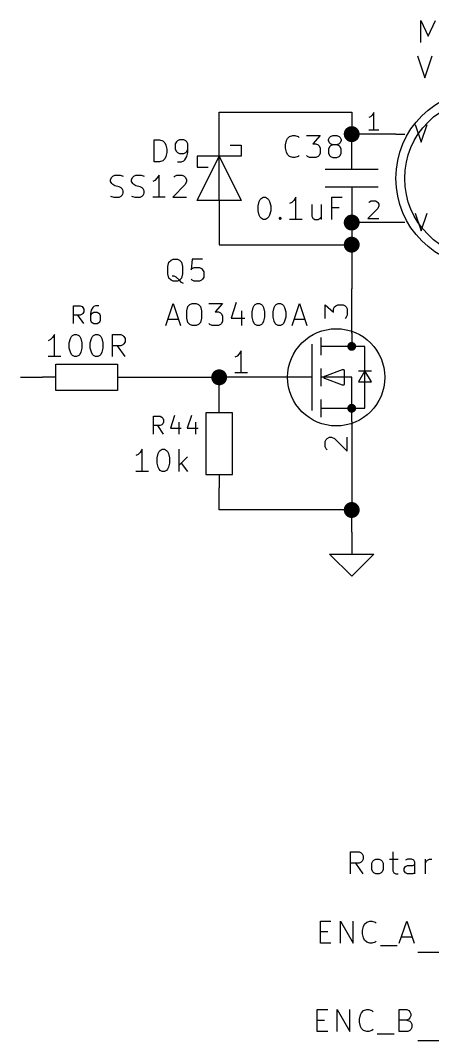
# Model space of a CAD drawing. Header units: inches. Extents: x 0.4 to 16.1, y -11.3 to -0.4.
# Drawn here: x 4.3 to 5.233, y -4.65 to -2.343 of the extents above; entities that cross this region are included whole.
import ezdxf

# ---------------------------------------------------------------- set-up
doc = ezdxf.new("R2010")
doc.units = ezdxf.units.IN
doc.header["$MEASUREMENT"] = 0
for name, color, linetype in [('GREENSIXTYFIVE', 129, 'CONTINUOUS'), ('LIGHTGREEN', 92, 'CONTINUOUS'), ('LIGHTRED', 12, 'CONTINUOUS'), ('RED', 14, 'CONTINUOUS'), ('REDSIX', 19, 'CONTINUOUS')]:
    doc.layers.add(name, color=color, linetype=linetype)

msp = doc.modelspace()

# ---------------------------------------------------------------- linework, layer by layer
at = {"layer": 'GREENSIXTYFIVE', "linetype": 'CONTINUOUS'}
for p, q in [((5.2063, -2.3928), (5.2063, -2.3428)), ((5.2063, -2.3428), (5.2229, -2.3785)), ((5.2063, -2.3928), (5.2063, -2.3428)), ((5.2063, -2.3428), (5.2229, -2.3785)), ((5.2229, -2.3785), (5.2396, -2.3428)), ((5.2229, -2.3785), (5.2396, -2.3428)), ((5.1991, -2.4228), (5.2158, -2.4728)), ((5.1991, -2.4228), (5.2158, -2.4728)), ((5.2158, -2.4728), (5.2325, -2.4228)), ((5.2158, -2.4728), (5.2325, -2.4228)), ((5.1938, -2.5785), (5.2071, -2.6185)), ((5.1938, -2.5785), (5.2071, -2.6185)), ((5.2071, -2.6185), (5.2205, -2.5785)), ((5.2071, -2.6185), (5.2205, -2.5785)), ((4.9047, -2.6099), (4.9094, -2.6052)), ((4.9047, -2.6099), (4.9094, -2.6052)), ((4.9094, -2.6052), (4.9166, -2.6028)), ((4.9094, -2.6052), (4.9166, -2.6028)), ((4.9166, -2.6028), (4.9213, -2.6028)), ((4.9166, -2.6028), (4.9213, -2.6028)), ((4.9213, -2.6028), (4.9285, -2.6052)), ((4.9213, -2.6028), (4.9285, -2.6052)), ((4.9285, -2.6052), (4.9309, -2.6076)), ((4.9285, -2.6052), (4.9309, -2.6076)), ((4.9475, -2.6028), (4.9785, -2.6028)), ((4.9475, -2.6028), (4.9785, -2.6028)), ((4.9785, -2.6028), (4.9618, -2.6219)), ((4.9785, -2.6028), (4.9618, -2.6219)), ((4.9999, -2.6076), (5.0023, -2.6052)), ((4.9999, -2.6076), (5.0023, -2.6052)), ((5.0023, -2.6052), (5.0071, -2.6028)), ((5.0023, -2.6052), (5.0071, -2.6028)), ((5.0071, -2.6028), (5.0166, -2.6028)), ((5.0071, -2.6028), (5.0166, -2.6028)), ((5.0166, -2.6028), (5.0213, -2.6052)), ((5.0166, -2.6028), (5.0213, -2.6052)), ((5.0213, -2.6052), (5.0237, -2.6076)), ((5.0213, -2.6052), (5.0237, -2.6076)), ((4.6031, -2.6628), (4.6031, -2.6128)), ((4.6031, -2.6128), (4.615, -2.6128)), ((4.615, -2.6128), (4.6221, -2.6152)), ((4.6221, -2.6152), (4.6269, -2.6199)), ((4.6269, -2.6199), (4.6293, -2.6247)), ((4.6293, -2.6247), (4.6317, -2.6342)), ((4.6531, -2.6176), (4.6507, -2.6223)), ((4.6507, -2.6223), (4.6507, -2.6342)), ((4.6555, -2.6152), (4.6531, -2.6176)), ((4.6602, -2.6128), (4.6555, -2.6152)), ((4.6698, -2.6128), (4.6602, -2.6128)), ((4.6745, -2.6152), (4.6698, -2.6128)), ((4.6769, -2.6176), (4.6745, -2.6152)), ((4.6793, -2.6223), (4.6769, -2.6176)), ((4.6793, -2.6414), (4.6793, -2.6223)), ((4.8999, -2.6242), (4.9023, -2.6147)), ((4.8999, -2.6242), (4.9023, -2.6147)), ((4.8999, -2.6314), (4.8999, -2.6242)), ((4.8999, -2.6314), (4.8999, -2.6242)), ((4.9023, -2.6147), (4.9047, -2.6099)), ((4.9023, -2.6147), (4.9047, -2.6099)), ((4.9618, -2.6219), (4.969, -2.6219)), ((4.9618, -2.6219), (4.969, -2.6219)), ((4.969, -2.6219), (4.9737, -2.6242)), ((4.969, -2.6219), (4.9737, -2.6242)), ((4.9737, -2.6242), (4.9761, -2.6266)), ((4.9737, -2.6242), (4.9761, -2.6266)), ((4.9761, -2.6266), (4.9785, -2.6314)), ((4.9761, -2.6266), (4.9785, -2.6314)), ((4.9975, -2.6123), (4.9999, -2.6076)), ((4.9975, -2.6123), (4.9999, -2.6076)), ((4.9975, -2.6147), (4.9975, -2.6123)), ((4.9975, -2.6147), (4.9975, -2.6123)), ((4.9999, -2.6195), (4.9975, -2.6147)), ((4.9999, -2.6195), (4.9975, -2.6147)), ((4.9999, -2.629), (4.9975, -2.6338)), ((4.9999, -2.629), (4.9975, -2.6338)), ((5.0023, -2.6219), (4.9999, -2.6195)), ((5.0023, -2.6219), (4.9999, -2.6195)), ((5.0023, -2.6266), (4.9999, -2.629)), ((5.0023, -2.6266), (4.9999, -2.629)), ((5.0071, -2.6242), (5.0023, -2.6219)), ((5.0071, -2.6242), (5.0023, -2.6219)), ((5.0071, -2.6242), (5.0023, -2.6266)), ((5.0071, -2.6242), (5.0023, -2.6266)), ((5.0166, -2.6242), (5.0071, -2.6242)), ((5.0166, -2.6242), (5.0071, -2.6242)), ((5.0213, -2.6219), (5.0166, -2.6242)), ((5.0213, -2.6219), (5.0166, -2.6242)), ((5.0213, -2.6266), (5.0166, -2.6242)), ((5.0213, -2.6266), (5.0166, -2.6242)), ((5.0237, -2.6195), (5.0213, -2.6219)), ((5.0237, -2.6195), (5.0213, -2.6219)), ((5.0237, -2.629), (5.0213, -2.6266)), ((5.0237, -2.629), (5.0213, -2.6266)), ((5.0237, -2.6076), (5.0261, -2.6123)), ((5.0237, -2.6076), (5.0261, -2.6123)), ((5.0261, -2.6147), (5.0237, -2.6195)), ((5.0261, -2.6147), (5.0237, -2.6195)), ((5.0261, -2.6338), (5.0237, -2.629)), ((5.0261, -2.6338), (5.0237, -2.629)), ((5.0261, -2.6123), (5.0261, -2.6147)), ((5.0261, -2.6123), (5.0261, -2.6147)), ((4.6293, -2.6509), (4.6269, -2.6557)), ((4.6317, -2.6414), (4.6293, -2.6509)), ((4.6317, -2.6342), (4.6317, -2.6414)), ((4.6507, -2.6342), (4.6531, -2.639)), ((4.6531, -2.639), (4.6555, -2.6414)), ((4.6555, -2.6414), (4.6602, -2.6438)), ((4.6602, -2.6438), (4.6698, -2.6438)), ((4.6698, -2.6438), (4.6745, -2.6414)), ((4.6721, -2.658), (4.6769, -2.6509)), ((4.6745, -2.6414), (4.6769, -2.639)), ((4.6769, -2.639), (4.6793, -2.6342)), ((4.6769, -2.6509), (4.6793, -2.6414)), ((4.9023, -2.6409), (4.8999, -2.6314)), ((4.9023, -2.6409), (4.8999, -2.6314)), ((4.9047, -2.6457), (4.9023, -2.6409)), ((4.9047, -2.6457), (4.9023, -2.6409)), ((4.9094, -2.6504), (4.9047, -2.6457)), ((4.9094, -2.6504), (4.9047, -2.6457)), ((4.9166, -2.6528), (4.9094, -2.6504)), ((4.9166, -2.6528), (4.9094, -2.6504)), ((4.9213, -2.6528), (4.9166, -2.6528)), ((4.9213, -2.6528), (4.9166, -2.6528)), ((4.9285, -2.6504), (4.9213, -2.6528)), ((4.9285, -2.6504), (4.9213, -2.6528)), ((4.9309, -2.648), (4.9285, -2.6504)), ((4.9309, -2.648), (4.9285, -2.6504)), ((4.9499, -2.6504), (4.9475, -2.648)), ((4.9499, -2.6504), (4.9475, -2.648)), ((4.9547, -2.6528), (4.9499, -2.6504)), ((4.9547, -2.6528), (4.9499, -2.6504)), ((4.969, -2.6528), (4.9547, -2.6528)), ((4.969, -2.6528), (4.9547, -2.6528)), ((4.9737, -2.6504), (4.969, -2.6528)), ((4.9737, -2.6504), (4.969, -2.6528)), ((4.9761, -2.648), (4.9737, -2.6504)), ((4.9761, -2.648), (4.9737, -2.6504)), ((4.9785, -2.6433), (4.9761, -2.648)), ((4.9785, -2.6433), (4.9761, -2.648)), ((4.9785, -2.6314), (4.9785, -2.6433)), ((4.9785, -2.6314), (4.9785, -2.6433)), ((4.9975, -2.6338), (4.9975, -2.6433)), ((4.9975, -2.6338), (4.9975, -2.6433)), ((4.9975, -2.6433), (4.9999, -2.648)), ((4.9975, -2.6433), (4.9999, -2.648)), ((4.9999, -2.648), (5.0023, -2.6504)), ((4.9999, -2.648), (5.0023, -2.6504)), ((5.0023, -2.6504), (5.0071, -2.6528)), ((5.0023, -2.6504), (5.0071, -2.6528)), ((5.0071, -2.6528), (5.0166, -2.6528)), ((5.0071, -2.6528), (5.0166, -2.6528)), ((5.0166, -2.6528), (5.0213, -2.6504)), ((5.0166, -2.6528), (5.0213, -2.6504)), ((5.0213, -2.6504), (5.0237, -2.648)), ((5.0213, -2.6504), (5.0237, -2.648)), ((5.0237, -2.648), (5.0261, -2.6433)), ((5.0237, -2.648), (5.0261, -2.6433)), ((5.0261, -2.6433), (5.0261, -2.6338)), ((5.0261, -2.6433), (5.0261, -2.6338)), ((4.615, -2.6628), (4.6031, -2.6628)), ((4.6221, -2.6604), (4.615, -2.6628)), ((4.6269, -2.6557), (4.6221, -2.6604)), ((4.6555, -2.6628), (4.665, -2.6628)), ((4.665, -2.6628), (4.6698, -2.6604)), ((4.6698, -2.6604), (4.6721, -2.658)), ((4.5043, -2.7023), (4.5067, -2.6976)), ((4.5067, -2.6976), (4.509, -2.6952)), ((4.509, -2.6952), (4.5138, -2.6928)), ((4.5138, -2.6928), (4.5257, -2.6928)), ((4.5257, -2.6928), (4.5329, -2.6952)), ((4.5519, -2.7023), (4.5543, -2.6976)), ((4.5543, -2.6976), (4.5567, -2.6952)), ((4.5567, -2.6952), (4.5614, -2.6928)), ((4.5614, -2.6928), (4.5733, -2.6928)), ((4.5733, -2.6928), (4.5805, -2.6952)), ((4.6138, -2.6928), (4.609, -2.6999)), ((4.6138, -2.7428), (4.6138, -2.6928)), ((4.6471, -2.6976), (4.6495, -2.6952)), ((4.6495, -2.6952), (4.6543, -2.6928)), ((4.6543, -2.6928), (4.6662, -2.6928)), ((4.6662, -2.6928), (4.6709, -2.6952)), ((4.6709, -2.6952), (4.6733, -2.6976)), ((4.6733, -2.6976), (4.6757, -2.7023)), ((4.5043, -2.7071), (4.5043, -2.7023)), ((4.5067, -2.7119), (4.5043, -2.7071)), ((4.509, -2.7142), (4.5067, -2.7119)), ((4.5138, -2.7166), (4.509, -2.7142)), ((4.5233, -2.719), (4.5138, -2.7166)), ((4.5281, -2.7214), (4.5233, -2.719)), ((4.5305, -2.7238), (4.5281, -2.7214)), ((4.5519, -2.7071), (4.5519, -2.7023)), ((4.5543, -2.7119), (4.5519, -2.7071)), ((4.5567, -2.7142), (4.5543, -2.7119)), ((4.5614, -2.7166), (4.5567, -2.7142)), ((4.571, -2.719), (4.5614, -2.7166)), ((4.5757, -2.7214), (4.571, -2.719)), ((4.5781, -2.7238), (4.5757, -2.7214)), ((4.6043, -2.7047), (4.5995, -2.7071)), ((4.609, -2.6999), (4.6043, -2.7047)), ((4.6733, -2.7142), (4.6448, -2.7428)), ((4.6757, -2.7071), (4.6733, -2.7142)), ((4.6757, -2.7023), (4.6757, -2.7071)), ((4.5043, -2.7404), (4.5114, -2.7428)), ((4.5114, -2.7428), (4.5233, -2.7428)), ((4.5233, -2.7428), (4.5281, -2.7404)), ((4.5281, -2.7404), (4.5305, -2.738)), ((4.5329, -2.7285), (4.5305, -2.7238)), ((4.5305, -2.738), (4.5329, -2.7333)), ((4.5329, -2.7333), (4.5329, -2.7285)), ((4.5519, -2.7404), (4.559, -2.7428)), ((4.559, -2.7428), (4.571, -2.7428)), ((4.571, -2.7428), (4.5757, -2.7404)), ((4.5757, -2.7404), (4.5781, -2.738)), ((4.5805, -2.7285), (4.5781, -2.7238)), ((4.5781, -2.738), (4.5805, -2.7333)), ((4.5805, -2.7333), (4.5805, -2.7285)), ((4.6281, -2.7428), (4.5995, -2.7428)), ((4.6448, -2.7428), (4.6757, -2.7428)), ((4.8428, -2.7476), (4.8451, -2.7452)), ((4.8428, -2.7476), (4.8451, -2.7452)), ((4.8451, -2.7452), (4.8499, -2.7428)), ((4.8451, -2.7452), (4.8499, -2.7428)), ((4.8499, -2.7428), (4.8547, -2.7428)), ((4.8499, -2.7428), (4.8547, -2.7428)), ((4.8547, -2.7428), (4.8594, -2.7452)), ((4.8547, -2.7428), (4.8594, -2.7452)), ((4.8594, -2.7452), (4.8618, -2.7476)), ((4.8594, -2.7452), (4.8618, -2.7476)), ((4.9237, -2.7428), (4.919, -2.7499)), ((4.9237, -2.7428), (4.919, -2.7499)), ((4.9237, -2.7928), (4.9237, -2.7428)), ((4.9237, -2.7928), (4.9237, -2.7428)), ((5.0047, -2.7928), (5.0047, -2.7428)), ((5.0047, -2.7428), (5.0285, -2.7428)), ((5.0047, -2.7928), (5.0047, -2.7428)), ((5.0047, -2.7428), (5.0285, -2.7428)), ((4.838, -2.7619), (4.8404, -2.7523)), ((4.838, -2.7619), (4.8404, -2.7523)), ((4.838, -2.7738), (4.838, -2.7619)), ((4.838, -2.7738), (4.838, -2.7619)), ((4.8404, -2.7523), (4.8428, -2.7476)), ((4.8404, -2.7523), (4.8428, -2.7476)), ((4.8618, -2.7476), (4.8642, -2.7523)), ((4.8618, -2.7476), (4.8642, -2.7523)), ((4.8642, -2.7523), (4.8666, -2.7619)), ((4.8642, -2.7523), (4.8666, -2.7619)), ((4.8666, -2.7619), (4.8666, -2.7738)), ((4.8666, -2.7619), (4.8666, -2.7738)), ((4.9142, -2.7547), (4.9094, -2.7571)), ((4.9142, -2.7547), (4.9094, -2.7571)), ((4.919, -2.7499), (4.9142, -2.7547)), ((4.919, -2.7499), (4.9142, -2.7547)), ((4.9594, -2.7595), (4.9594, -2.7857)), ((4.9594, -2.7595), (4.9594, -2.7857)), ((4.9809, -2.7595), (4.9809, -2.7928)), ((4.9809, -2.7595), (4.9809, -2.7928)), ((5.0213, -2.7666), (5.0047, -2.7666)), ((5.0213, -2.7666), (5.0047, -2.7666)), ((4.8404, -2.7833), (4.838, -2.7738)), ((4.8404, -2.7833), (4.838, -2.7738)), ((4.8428, -2.788), (4.8404, -2.7833)), ((4.8428, -2.788), (4.8404, -2.7833)), ((4.8451, -2.7904), (4.8428, -2.788)), ((4.8451, -2.7904), (4.8428, -2.788)), ((4.8499, -2.7928), (4.8451, -2.7904)), ((4.8499, -2.7928), (4.8451, -2.7904)), ((4.8594, -2.7904), (4.8547, -2.7928)), ((4.8594, -2.7904), (4.8547, -2.7928)), ((4.8618, -2.788), (4.8594, -2.7904)), ((4.8618, -2.788), (4.8594, -2.7904)), ((4.8642, -2.7833), (4.8618, -2.788)), ((4.8642, -2.7833), (4.8618, -2.788)), ((4.8666, -2.7738), (4.8642, -2.7833)), ((4.8666, -2.7738), (4.8642, -2.7833)), ((4.8856, -2.7904), (4.888, -2.788)), ((4.8856, -2.7904), (4.888, -2.788)), ((4.888, -2.7928), (4.8856, -2.7904)), ((4.888, -2.7928), (4.8856, -2.7904)), ((4.888, -2.788), (4.8904, -2.7904)), ((4.888, -2.788), (4.888, -2.7928)), ((4.888, -2.788), (4.8904, -2.7904)), ((4.888, -2.788), (4.888, -2.7928)), ((4.8904, -2.7904), (4.888, -2.7928)), ((4.8904, -2.7904), (4.888, -2.7928)), ((4.9594, -2.7857), (4.9618, -2.7904)), ((4.9594, -2.7857), (4.9618, -2.7904)), ((4.9618, -2.7904), (4.9666, -2.7928)), ((4.9618, -2.7904), (4.9666, -2.7928)), ((4.9737, -2.7928), (4.9785, -2.7904)), ((4.9737, -2.7928), (4.9785, -2.7904)), ((4.9785, -2.7904), (4.9809, -2.788)), ((4.9785, -2.7904), (4.9809, -2.788)), ((5.1938, -2.7785), (5.2071, -2.8185)), ((5.1938, -2.7785), (5.2071, -2.8185)), ((5.2071, -2.8185), (5.2205, -2.7785)), ((5.2071, -2.8185), (5.2205, -2.7785)), ((4.8547, -2.7928), (4.8499, -2.7928)), ((4.8547, -2.7928), (4.8499, -2.7928)), ((4.938, -2.7928), (4.9094, -2.7928)), ((4.938, -2.7928), (4.9094, -2.7928)), ((4.9666, -2.7928), (4.9737, -2.7928)), ((4.9666, -2.7928), (4.9737, -2.7928)), ((4.641, -2.8852), (4.6458, -2.8828)), ((4.641, -2.8852), (4.6458, -2.8828)), ((4.6458, -2.8828), (4.6553, -2.8828)), ((4.6458, -2.8828), (4.6553, -2.8828)), ((4.6553, -2.8828), (4.6601, -2.8852)), ((4.6553, -2.8828), (4.6601, -2.8852)), ((4.6887, -2.8828), (4.6863, -2.9066)), ((4.6887, -2.8828), (4.6863, -2.9066)), ((4.7125, -2.8828), (4.6887, -2.8828)), ((4.7125, -2.8828), (4.6887, -2.8828)), ((4.6339, -2.8995), (4.6363, -2.8899)), ((4.6339, -2.8995), (4.6363, -2.8899)), ((4.6339, -2.9161), (4.6339, -2.8995)), ((4.6339, -2.9161), (4.6339, -2.8995)), ((4.6363, -2.8899), (4.641, -2.8852)), ((4.6363, -2.8899), (4.641, -2.8852)), ((4.6601, -2.8852), (4.6649, -2.8899)), ((4.6601, -2.8852), (4.6649, -2.8899)), ((4.6649, -2.8899), (4.6672, -2.8995)), ((4.6649, -2.8899), (4.6672, -2.8995)), ((4.6672, -2.8995), (4.6672, -2.9161)), ((4.6672, -2.8995), (4.6672, -2.9161)), ((4.6863, -2.9066), (4.6887, -2.9042)), ((4.6863, -2.9066), (4.6887, -2.9042)), ((4.6887, -2.9042), (4.6934, -2.9019)), ((4.6887, -2.9042), (4.6934, -2.9019)), ((4.6934, -2.9019), (4.7053, -2.9019)), ((4.6934, -2.9019), (4.7053, -2.9019)), ((4.7053, -2.9019), (4.7101, -2.9042)), ((4.7053, -2.9019), (4.7101, -2.9042)), ((4.7101, -2.9042), (4.7125, -2.9066)), ((4.7101, -2.9042), (4.7125, -2.9066)), ((4.7125, -2.9066), (4.7149, -2.9114)), ((4.7125, -2.9066), (4.7149, -2.9114)), ((4.6363, -2.9257), (4.6339, -2.9161)), ((4.6363, -2.9257), (4.6339, -2.9161)), ((4.641, -2.9304), (4.6363, -2.9257)), ((4.641, -2.9304), (4.6363, -2.9257)), ((4.6482, -2.9209), (4.6434, -2.9209)), ((4.6482, -2.9209), (4.6434, -2.9209)), ((4.6529, -2.9233), (4.6482, -2.9209)), ((4.6529, -2.9233), (4.6482, -2.9209)), ((4.6601, -2.9304), (4.6529, -2.9233)), ((4.6601, -2.9304), (4.6529, -2.9233)), ((4.6649, -2.9257), (4.6601, -2.9304)), ((4.6649, -2.9257), (4.6601, -2.9304)), ((4.6672, -2.9161), (4.6649, -2.9257)), ((4.6672, -2.9161), (4.6649, -2.9257)), ((4.6887, -2.9304), (4.6863, -2.928)), ((4.6887, -2.9304), (4.6863, -2.928)), ((4.7125, -2.928), (4.7101, -2.9304)), ((4.7125, -2.928), (4.7101, -2.9304)), ((4.7149, -2.9233), (4.7125, -2.928)), ((4.7149, -2.9233), (4.7125, -2.928)), ((4.7149, -2.9114), (4.7149, -2.9233)), ((4.7149, -2.9114), (4.7149, -2.9233)), ((4.6458, -2.9328), (4.641, -2.9304)), ((4.6458, -2.9328), (4.641, -2.9304)), ((4.6553, -2.9328), (4.6458, -2.9328)), ((4.6553, -2.9328), (4.6458, -2.9328)), ((4.6601, -2.9304), (4.6553, -2.9328)), ((4.6601, -2.9304), (4.6553, -2.9328)), ((4.6649, -2.9352), (4.6601, -2.9304)), ((4.6649, -2.9352), (4.6601, -2.9304)), ((4.6696, -2.9376), (4.6649, -2.9352)), ((4.6696, -2.9376), (4.6649, -2.9352)), ((4.6934, -2.9328), (4.6887, -2.9304)), ((4.6934, -2.9328), (4.6887, -2.9304)), ((4.7053, -2.9328), (4.6934, -2.9328)), ((4.7053, -2.9328), (4.6934, -2.9328)), ((4.7101, -2.9304), (4.7053, -2.9328)), ((4.7101, -2.9304), (4.7053, -2.9328)), ((4.4205, -3.0282), (4.4205, -2.9882)), ((4.4205, -2.9882), (4.4357, -2.9882)), ((4.4357, -2.9882), (4.4395, -2.9901)), ((4.4395, -2.9901), (4.4414, -2.9921)), ((4.4414, -2.9921), (4.4433, -2.9959)), ((4.4433, -2.9959), (4.4433, -3.0016)), ((4.4605, -2.9978), (4.4586, -3.0054)), ((4.4643, -2.9921), (4.4605, -2.9978)), ((4.4662, -2.9901), (4.4643, -2.9921)), ((4.47, -2.9882), (4.4662, -2.9901)), ((4.4776, -2.9882), (4.47, -2.9882)), ((4.6291, -3.0328), (4.6458, -2.9828)), ((4.6291, -3.0328), (4.6458, -2.9828)), ((4.6458, -2.9828), (4.6625, -3.0328)), ((4.6458, -2.9828), (4.6625, -3.0328)), ((4.6768, -2.9995), (4.6791, -2.9899)), ((4.6768, -2.9995), (4.6791, -2.9899)), ((4.6791, -2.9899), (4.6839, -2.9852)), ((4.6791, -2.9899), (4.6839, -2.9852)), ((4.6839, -2.9852), (4.6887, -2.9828)), ((4.6839, -2.9852), (4.6887, -2.9828)), ((4.6887, -2.9828), (4.6982, -2.9828)), ((4.6887, -2.9828), (4.6982, -2.9828)), ((4.6982, -2.9828), (4.7029, -2.9852)), ((4.6982, -2.9828), (4.7029, -2.9852)), ((4.7029, -2.9852), (4.7077, -2.9899)), ((4.7029, -2.9852), (4.7077, -2.9899)), ((4.7077, -2.9899), (4.7101, -2.9995)), ((4.7077, -2.9899), (4.7101, -2.9995)), ((4.7268, -2.9828), (4.7577, -2.9828)), ((4.7268, -2.9828), (4.7577, -2.9828)), ((4.7577, -2.9828), (4.741, -3.0019)), ((4.7577, -2.9828), (4.741, -3.0019)), ((4.7887, -2.9804), (4.7768, -3.0161)), ((4.7887, -2.9804), (4.7768, -3.0161)), ((4.8244, -3.0019), (4.8268, -2.9923)), ((4.8244, -3.0019), (4.8268, -2.9923)), ((4.8268, -2.9923), (4.8291, -2.9876)), ((4.8268, -2.9923), (4.8291, -2.9876)), ((4.8291, -2.9876), (4.8315, -2.9852)), ((4.8291, -2.9876), (4.8315, -2.9852)), ((4.8315, -2.9852), (4.8363, -2.9828)), ((4.8315, -2.9852), (4.8363, -2.9828)), ((4.8363, -2.9828), (4.841, -2.9828)), ((4.8363, -2.9828), (4.841, -2.9828)), ((4.841, -2.9828), (4.8458, -2.9852)), ((4.841, -2.9828), (4.8458, -2.9852)), ((4.8458, -2.9852), (4.8482, -2.9876)), ((4.8458, -2.9852), (4.8482, -2.9876)), ((4.8482, -2.9876), (4.8506, -2.9923)), ((4.8482, -2.9876), (4.8506, -2.9923)), ((4.8506, -2.9923), (4.8529, -3.0019)), ((4.8506, -2.9923), (4.8529, -3.0019)), ((4.872, -3.0019), (4.8744, -2.9923)), ((4.872, -3.0019), (4.8744, -2.9923)), ((4.8744, -2.9923), (4.8768, -2.9876)), ((4.8744, -2.9923), (4.8768, -2.9876)), ((4.8768, -2.9876), (4.8791, -2.9852)), ((4.8768, -2.9876), (4.8791, -2.9852)), ((4.8791, -2.9852), (4.8839, -2.9828)), ((4.8791, -2.9852), (4.8839, -2.9828)), ((4.8839, -2.9828), (4.8887, -2.9828)), ((4.8839, -2.9828), (4.8887, -2.9828)), ((4.8887, -2.9828), (4.8934, -2.9852)), ((4.8887, -2.9828), (4.8934, -2.9852)), ((4.8934, -2.9852), (4.8958, -2.9876)), ((4.8934, -2.9852), (4.8958, -2.9876)), ((4.8958, -2.9876), (4.8982, -2.9923)), ((4.8958, -2.9876), (4.8982, -2.9923)), ((4.8982, -2.9923), (4.9006, -3.0019)), ((4.8982, -2.9923), (4.9006, -3.0019)), ((4.9149, -3.0328), (4.9315, -2.9828)), ((4.9149, -3.0328), (4.9315, -2.9828)), ((4.9315, -2.9828), (4.9482, -3.0328)), ((4.9315, -2.9828), (4.9482, -3.0328)), ((4.4357, -3.0092), (4.4205, -3.0092)), ((4.4433, -3.0282), (4.43, -3.0092)), ((4.4395, -3.0073), (4.4357, -3.0092)), ((4.4414, -3.0054), (4.4395, -3.0073)), ((4.4433, -3.0016), (4.4414, -3.0054)), ((4.4586, -3.0054), (4.4586, -3.0206)), ((4.4605, -3.0073), (4.4586, -3.0111)), ((4.4586, -3.0206), (4.4605, -3.0244)), ((4.4624, -3.0054), (4.4605, -3.0073)), ((4.4662, -3.0035), (4.4624, -3.0054)), ((4.4738, -3.0035), (4.4662, -3.0035)), ((4.4776, -3.0054), (4.4738, -3.0035)), ((4.4795, -3.0073), (4.4776, -3.0054)), ((4.4814, -3.0111), (4.4795, -3.0073)), ((4.4795, -3.0244), (4.4814, -3.0206)), ((4.4814, -3.0206), (4.4814, -3.0111)), ((4.6339, -3.0185), (4.6577, -3.0185)), ((4.6339, -3.0185), (4.6577, -3.0185)), ((4.6768, -3.0161), (4.6768, -2.9995)), ((4.6768, -3.0161), (4.6768, -2.9995)), ((4.6791, -3.0257), (4.6768, -3.0161)), ((4.6791, -3.0257), (4.6768, -3.0161)), ((4.7101, -3.0161), (4.7077, -3.0257)), ((4.7101, -3.0161), (4.7077, -3.0257)), ((4.7101, -2.9995), (4.7101, -3.0161)), ((4.7101, -2.9995), (4.7101, -3.0161)), ((4.741, -3.0019), (4.7482, -3.0019)), ((4.741, -3.0019), (4.7482, -3.0019)), ((4.7482, -3.0019), (4.7529, -3.0042)), ((4.7482, -3.0019), (4.7529, -3.0042)), ((4.7529, -3.0042), (4.7553, -3.0066)), ((4.7529, -3.0042), (4.7553, -3.0066)), ((4.7553, -3.0066), (4.7577, -3.0114)), ((4.7553, -3.0066), (4.7577, -3.0114)), ((4.7577, -3.0114), (4.7577, -3.0233)), ((4.7577, -3.0114), (4.7577, -3.0233)), ((4.7768, -3.0161), (4.8077, -3.0161)), ((4.7768, -3.0161), (4.8077, -3.0161)), ((4.8006, -2.9995), (4.8006, -3.0328)), ((4.8006, -2.9995), (4.8006, -3.0328)), ((4.8244, -3.0138), (4.8244, -3.0019)), ((4.8244, -3.0138), (4.8244, -3.0019)), ((4.8268, -3.0233), (4.8244, -3.0138)), ((4.8268, -3.0233), (4.8244, -3.0138)), ((4.8529, -3.0138), (4.8506, -3.0233)), ((4.8529, -3.0138), (4.8506, -3.0233)), ((4.8529, -3.0019), (4.8529, -3.0138)), ((4.8529, -3.0019), (4.8529, -3.0138)), ((4.872, -3.0138), (4.872, -3.0019)), ((4.872, -3.0138), (4.872, -3.0019)), ((4.8744, -3.0233), (4.872, -3.0138)), ((4.8744, -3.0233), (4.872, -3.0138)), ((4.9006, -3.0138), (4.8982, -3.0233)), ((4.9006, -3.0138), (4.8982, -3.0233)), ((4.9006, -3.0019), (4.9006, -3.0138)), ((4.9006, -3.0019), (4.9006, -3.0138)), ((4.9196, -3.0185), (4.9434, -3.0185)), ((4.9196, -3.0185), (4.9434, -3.0185)), ((4.4605, -3.0244), (4.4624, -3.0263)), ((4.4624, -3.0263), (4.4662, -3.0282)), ((4.4662, -3.0282), (4.4738, -3.0282)), ((4.4738, -3.0282), (4.4776, -3.0263)), ((4.4776, -3.0263), (4.4795, -3.0244)), ((4.6839, -3.0304), (4.6791, -3.0257)), ((4.6839, -3.0304), (4.6791, -3.0257)), ((4.6887, -3.0328), (4.6839, -3.0304)), ((4.6887, -3.0328), (4.6839, -3.0304)), ((4.6982, -3.0328), (4.6887, -3.0328)), ((4.6982, -3.0328), (4.6887, -3.0328)), ((4.7029, -3.0304), (4.6982, -3.0328)), ((4.7029, -3.0304), (4.6982, -3.0328)), ((4.7077, -3.0257), (4.7029, -3.0304)), ((4.7077, -3.0257), (4.7029, -3.0304)), ((4.7291, -3.0304), (4.7268, -3.028)), ((4.7291, -3.0304), (4.7268, -3.028)), ((4.7339, -3.0328), (4.7291, -3.0304)), ((4.7339, -3.0328), (4.7291, -3.0304)), ((4.7482, -3.0328), (4.7339, -3.0328)), ((4.7482, -3.0328), (4.7339, -3.0328)), ((4.7529, -3.0304), (4.7482, -3.0328)), ((4.7529, -3.0304), (4.7482, -3.0328)), ((4.7553, -3.028), (4.7529, -3.0304)), ((4.7553, -3.028), (4.7529, -3.0304)), ((4.7577, -3.0233), (4.7553, -3.028)), ((4.7577, -3.0233), (4.7553, -3.028)), ((4.8291, -3.028), (4.8268, -3.0233)), ((4.8291, -3.028), (4.8268, -3.0233)), ((4.8315, -3.0304), (4.8291, -3.028)), ((4.8315, -3.0304), (4.8291, -3.028)), ((4.8363, -3.0328), (4.8315, -3.0304)), ((4.8363, -3.0328), (4.8315, -3.0304)), ((4.841, -3.0328), (4.8363, -3.0328)), ((4.841, -3.0328), (4.8363, -3.0328)), ((4.8458, -3.0304), (4.841, -3.0328)), ((4.8458, -3.0304), (4.841, -3.0328)), ((4.8482, -3.028), (4.8458, -3.0304)), ((4.8482, -3.028), (4.8458, -3.0304)), ((4.8506, -3.0233), (4.8482, -3.028)), ((4.8506, -3.0233), (4.8482, -3.028)), ((4.8768, -3.028), (4.8744, -3.0233)), ((4.8768, -3.028), (4.8744, -3.0233)), ((4.8791, -3.0304), (4.8768, -3.028)), ((4.8791, -3.0304), (4.8768, -3.028)), ((4.8839, -3.0328), (4.8791, -3.0304)), ((4.8839, -3.0328), (4.8791, -3.0304)), ((4.8887, -3.0328), (4.8839, -3.0328)), ((4.8887, -3.0328), (4.8839, -3.0328)), ((4.8934, -3.0304), (4.8887, -3.0328)), ((4.8934, -3.0304), (4.8887, -3.0328)), ((4.8958, -3.028), (4.8934, -3.0304)), ((4.8958, -3.028), (4.8934, -3.0304)), ((4.8982, -3.0233), (4.8958, -3.028)), ((4.8982, -3.0233), (4.8958, -3.028)), ((4.3679, -3.0647), (4.3631, -3.0671)), ((4.3726, -3.0599), (4.3679, -3.0647)), ((4.3774, -3.0528), (4.3726, -3.0599)), ((4.3774, -3.1028), (4.3774, -3.0528)), ((4.4107, -3.0719), (4.4131, -3.0623)), ((4.4131, -3.0623), (4.4155, -3.0576)), ((4.4155, -3.0576), (4.4179, -3.0552)), ((4.4179, -3.0552), (4.4226, -3.0528)), ((4.4226, -3.0528), (4.4274, -3.0528)), ((4.4274, -3.0528), (4.4321, -3.0552)), ((4.4321, -3.0552), (4.4345, -3.0576)), ((4.4345, -3.0576), (4.4369, -3.0623)), ((4.4369, -3.0623), (4.4393, -3.0719)), ((4.4583, -3.0719), (4.4607, -3.0623)), ((4.4607, -3.0623), (4.4631, -3.0576)), ((4.4631, -3.0576), (4.4655, -3.0552)), ((4.4655, -3.0552), (4.4702, -3.0528)), ((4.4702, -3.0528), (4.475, -3.0528)), ((4.475, -3.0528), (4.4798, -3.0552)), ((4.4798, -3.0552), (4.4821, -3.0576)), ((4.4821, -3.0576), (4.4845, -3.0623)), ((4.4845, -3.0623), (4.4869, -3.0719)), ((4.5083, -3.1028), (4.5083, -3.0528)), ((4.5083, -3.0528), (4.5274, -3.0528)), ((4.5274, -3.0528), (4.5321, -3.0552)), ((4.5321, -3.0552), (4.5345, -3.0576)), ((4.5345, -3.0576), (4.5369, -3.0623)), ((4.5369, -3.0623), (4.5369, -3.0695)), ((4.4107, -3.0838), (4.4107, -3.0719)), ((4.4131, -3.0933), (4.4107, -3.0838)), ((4.4393, -3.0838), (4.4369, -3.0933)), ((4.4393, -3.0719), (4.4393, -3.0838)), ((4.4583, -3.0838), (4.4583, -3.0719)), ((4.4607, -3.0933), (4.4583, -3.0838)), ((4.4869, -3.0838), (4.4845, -3.0933)), ((4.4869, -3.0719), (4.4869, -3.0838)), ((4.5274, -3.079), (4.5083, -3.079)), ((4.5369, -3.1028), (4.5202, -3.079)), ((4.5321, -3.0766), (4.5274, -3.079)), ((4.5345, -3.0742), (4.5321, -3.0766)), ((4.5369, -3.0695), (4.5345, -3.0742)), ((4.3917, -3.1028), (4.3631, -3.1028)), ((4.4155, -3.098), (4.4131, -3.0933)), ((4.4179, -3.1004), (4.4155, -3.098)), ((4.4226, -3.1028), (4.4179, -3.1004)), ((4.4274, -3.1028), (4.4226, -3.1028)), ((4.4321, -3.1004), (4.4274, -3.1028)), ((4.4345, -3.098), (4.4321, -3.1004)), ((4.4369, -3.0933), (4.4345, -3.098)), ((4.4631, -3.098), (4.4607, -3.0933)), ((4.4655, -3.1004), (4.4631, -3.098)), ((4.4702, -3.1028), (4.4655, -3.1004)), ((4.475, -3.1028), (4.4702, -3.1028)), ((4.4798, -3.1004), (4.475, -3.1028)), ((4.4821, -3.098), (4.4798, -3.1004)), ((4.4845, -3.0933), (4.4821, -3.098)), ((4.6014, -3.2782), (4.6014, -3.2382)), ((4.6014, -3.2382), (4.6167, -3.2382)), ((4.6014, -3.2782), (4.6014, -3.2382)), ((4.6014, -3.2382), (4.6167, -3.2382)), ((4.6167, -3.2382), (4.6205, -3.2401)), ((4.6167, -3.2382), (4.6205, -3.2401)), ((4.6205, -3.2401), (4.6224, -3.2421)), ((4.6205, -3.2401), (4.6224, -3.2421)), ((4.6224, -3.2421), (4.6243, -3.2459)), ((4.6224, -3.2421), (4.6243, -3.2459)), ((4.6243, -3.2516), (4.6224, -3.2554)), ((4.6243, -3.2516), (4.6224, -3.2554)), ((4.6243, -3.2459), (4.6243, -3.2516)), ((4.6243, -3.2459), (4.6243, -3.2516)), ((4.649, -3.2363), (4.6395, -3.2649)), ((4.649, -3.2363), (4.6395, -3.2649)), ((4.6586, -3.2516), (4.6586, -3.2782)), ((4.6586, -3.2516), (4.6586, -3.2782)), ((4.6871, -3.2363), (4.6776, -3.2649)), ((4.6871, -3.2363), (4.6776, -3.2649)), ((4.6967, -3.2516), (4.6967, -3.2782)), ((4.6967, -3.2516), (4.6967, -3.2782)), ((4.6167, -3.2592), (4.6014, -3.2592)), ((4.6167, -3.2592), (4.6014, -3.2592)), ((4.6243, -3.2782), (4.611, -3.2592)), ((4.6243, -3.2782), (4.611, -3.2592)), ((4.6205, -3.2573), (4.6167, -3.2592)), ((4.6205, -3.2573), (4.6167, -3.2592)), ((4.6224, -3.2554), (4.6205, -3.2573)), ((4.6224, -3.2554), (4.6205, -3.2573)), ((4.6395, -3.2649), (4.6643, -3.2649)), ((4.6395, -3.2649), (4.6643, -3.2649)), ((4.6776, -3.2649), (4.7024, -3.2649)), ((4.6776, -3.2649), (4.7024, -3.2649)), ((4.5712, -3.3199), (4.5664, -3.3247)), ((4.5712, -3.3199), (4.5664, -3.3247)), ((4.576, -3.3128), (4.5712, -3.3199)), ((4.576, -3.3128), (4.5712, -3.3199)), ((4.576, -3.3628), (4.576, -3.3128)), ((4.576, -3.3628), (4.576, -3.3128)), ((4.6093, -3.3319), (4.6117, -3.3223)), ((4.6093, -3.3319), (4.6117, -3.3223)), ((4.6117, -3.3223), (4.614, -3.3176)), ((4.6117, -3.3223), (4.614, -3.3176)), ((4.614, -3.3176), (4.6164, -3.3152)), ((4.614, -3.3176), (4.6164, -3.3152)), ((4.6164, -3.3152), (4.6212, -3.3128)), ((4.6164, -3.3152), (4.6212, -3.3128)), ((4.6212, -3.3128), (4.626, -3.3128)), ((4.6212, -3.3128), (4.626, -3.3128)), ((4.626, -3.3128), (4.6307, -3.3152)), ((4.626, -3.3128), (4.6307, -3.3152)), ((4.6307, -3.3152), (4.6331, -3.3176)), ((4.6307, -3.3152), (4.6331, -3.3176)), ((4.6331, -3.3176), (4.6355, -3.3223)), ((4.6331, -3.3176), (4.6355, -3.3223)), ((4.6355, -3.3223), (4.6379, -3.3319)), ((4.6355, -3.3223), (4.6379, -3.3319)), ((4.6593, -3.3628), (4.6593, -3.3128)), ((4.6593, -3.3628), (4.6593, -3.3128)), ((4.5664, -3.3247), (4.5617, -3.3271)), ((4.5664, -3.3247), (4.5617, -3.3271)), ((4.6093, -3.3438), (4.6093, -3.3319)), ((4.6093, -3.3438), (4.6093, -3.3319)), ((4.6117, -3.3533), (4.6093, -3.3438)), ((4.6117, -3.3533), (4.6093, -3.3438)), ((4.6379, -3.3438), (4.6355, -3.3533)), ((4.6379, -3.3438), (4.6355, -3.3533)), ((4.6379, -3.3319), (4.6379, -3.3438)), ((4.6379, -3.3319), (4.6379, -3.3438)), ((4.6783, -3.3295), (4.6593, -3.3485)), ((4.6783, -3.3295), (4.6593, -3.3485)), ((4.664, -3.3438), (4.6783, -3.3628)), ((4.664, -3.3438), (4.6783, -3.3628)), ((4.5902, -3.3628), (4.5617, -3.3628)), ((4.5902, -3.3628), (4.5617, -3.3628)), ((4.614, -3.358), (4.6117, -3.3533)), ((4.614, -3.358), (4.6117, -3.3533)), ((4.6164, -3.3604), (4.614, -3.358)), ((4.6164, -3.3604), (4.614, -3.358)), ((4.6212, -3.3628), (4.6164, -3.3604)), ((4.6212, -3.3628), (4.6164, -3.3604)), ((4.626, -3.3628), (4.6212, -3.3628)), ((4.626, -3.3628), (4.6212, -3.3628)), ((4.6307, -3.3604), (4.626, -3.3628)), ((4.6307, -3.3604), (4.626, -3.3628)), ((4.6331, -3.358), (4.6307, -3.3604)), ((4.6331, -3.358), (4.6307, -3.3604)), ((4.6355, -3.3533), (4.6331, -3.358)), ((4.6355, -3.3533), (4.6331, -3.358)), ((5.0476, -4.2728), (5.0476, -4.2228)), ((5.0476, -4.2228), (5.0667, -4.2228)), ((5.0476, -4.2728), (5.0476, -4.2228)), ((5.0476, -4.2228), (5.0667, -4.2228)), ((5.0667, -4.2228), (5.0714, -4.2252)), ((5.0667, -4.2228), (5.0714, -4.2252)), ((5.0714, -4.2252), (5.0738, -4.2276)), ((5.0714, -4.2252), (5.0738, -4.2276)), ((5.0738, -4.2442), (5.0714, -4.2466)), ((5.0738, -4.2442), (5.0714, -4.2466)), ((5.0738, -4.2276), (5.0762, -4.2323)), ((5.0738, -4.2276), (5.0762, -4.2323)), ((5.0762, -4.2395), (5.0738, -4.2442)), ((5.0762, -4.2395), (5.0738, -4.2442)), ((5.0762, -4.2323), (5.0762, -4.2395)), ((5.0762, -4.2323), (5.0762, -4.2395)), ((5.0952, -4.249), (5.0976, -4.2442)), ((5.0952, -4.249), (5.0976, -4.2442)), ((5.0976, -4.2442), (5.1, -4.2419)), ((5.0976, -4.2442), (5.1, -4.2419)), ((5.1, -4.2419), (5.1048, -4.2395)), ((5.1, -4.2419), (5.1048, -4.2395)), ((5.1048, -4.2395), (5.1119, -4.2395)), ((5.1048, -4.2395), (5.1119, -4.2395)), ((5.1119, -4.2395), (5.1167, -4.2419)), ((5.1119, -4.2395), (5.1167, -4.2419)), ((5.1167, -4.2419), (5.1191, -4.2442)), ((5.1167, -4.2419), (5.1191, -4.2442)), ((5.1191, -4.2442), (5.1214, -4.249)), ((5.1191, -4.2442), (5.1214, -4.249)), ((5.1357, -4.2395), (5.1548, -4.2395)), ((5.1357, -4.2395), (5.1548, -4.2395)), ((5.1429, -4.2228), (5.1429, -4.2657)), ((5.1429, -4.2228), (5.1429, -4.2657)), ((5.1762, -4.2395), (5.1714, -4.2419)), ((5.1762, -4.2395), (5.1714, -4.2419)), ((5.1857, -4.2395), (5.1762, -4.2395)), ((5.1857, -4.2395), (5.1762, -4.2395)), ((5.1905, -4.2419), (5.1857, -4.2395)), ((5.1905, -4.2419), (5.1857, -4.2395)), ((5.1929, -4.2466), (5.1905, -4.2419)), ((5.1929, -4.2466), (5.1905, -4.2419)), ((5.2167, -4.2728), (5.2167, -4.2395)), ((5.2167, -4.2728), (5.2167, -4.2395)), ((5.2167, -4.249), (5.219, -4.2442)), ((5.2167, -4.249), (5.219, -4.2442)), ((5.219, -4.2442), (5.2214, -4.2419)), ((5.219, -4.2442), (5.2214, -4.2419)), ((5.2214, -4.2419), (5.2262, -4.2395)), ((5.2214, -4.2419), (5.2262, -4.2395)), ((5.2262, -4.2395), (5.231, -4.2395)), ((5.2262, -4.2395), (5.231, -4.2395)), ((5.0667, -4.249), (5.0476, -4.249)), ((5.0667, -4.249), (5.0476, -4.249)), ((5.0762, -4.2728), (5.0595, -4.249)), ((5.0762, -4.2728), (5.0595, -4.249)), ((5.0714, -4.2466), (5.0667, -4.249)), ((5.0714, -4.2466), (5.0667, -4.249)), ((5.0952, -4.2633), (5.0952, -4.249)), ((5.0952, -4.2633), (5.0952, -4.249)), ((5.0976, -4.268), (5.0952, -4.2633)), ((5.0976, -4.268), (5.0952, -4.2633)), ((5.1, -4.2704), (5.0976, -4.268)), ((5.1, -4.2704), (5.0976, -4.268)), ((5.1191, -4.268), (5.1167, -4.2704)), ((5.1191, -4.268), (5.1167, -4.2704)), ((5.1214, -4.2633), (5.1191, -4.268)), ((5.1214, -4.2633), (5.1191, -4.268)), ((5.1214, -4.249), (5.1214, -4.2633)), ((5.1214, -4.249), (5.1214, -4.2633)), ((5.1429, -4.2657), (5.1452, -4.2704)), ((5.1429, -4.2657), (5.1452, -4.2704)), ((5.1691, -4.2609), (5.1714, -4.2561)), ((5.1691, -4.2609), (5.1714, -4.2561)), ((5.1691, -4.2657), (5.1691, -4.2609)), ((5.1691, -4.2657), (5.1691, -4.2609)), ((5.1714, -4.2704), (5.1691, -4.2657)), ((5.1714, -4.2704), (5.1691, -4.2657)), ((5.1714, -4.2561), (5.1762, -4.2538)), ((5.1714, -4.2561), (5.1762, -4.2538)), ((5.1762, -4.2538), (5.1881, -4.2538)), ((5.1762, -4.2538), (5.1881, -4.2538)), ((5.1881, -4.2538), (5.1929, -4.2514)), ((5.1881, -4.2538), (5.1929, -4.2514)), ((5.1929, -4.2728), (5.1929, -4.2466)), ((5.1929, -4.2728), (5.1929, -4.2466)), ((5.1048, -4.2728), (5.1, -4.2704)), ((5.1048, -4.2728), (5.1, -4.2704)), ((5.1119, -4.2728), (5.1048, -4.2728)), ((5.1119, -4.2728), (5.1048, -4.2728)), ((5.1167, -4.2704), (5.1119, -4.2728)), ((5.1167, -4.2704), (5.1119, -4.2728)), ((5.1452, -4.2704), (5.15, -4.2728)), ((5.1452, -4.2704), (5.15, -4.2728)), ((5.15, -4.2728), (5.1548, -4.2728)), ((5.15, -4.2728), (5.1548, -4.2728)), ((5.1762, -4.2728), (5.1714, -4.2704)), ((5.1762, -4.2728), (5.1714, -4.2704)), ((5.1881, -4.2728), (5.1762, -4.2728)), ((5.1881, -4.2728), (5.1762, -4.2728)), ((5.1929, -4.2704), (5.1881, -4.2728)), ((5.1929, -4.2704), (5.1881, -4.2728))]:
    msp.add_line(p, q, dxfattribs=at)
at = {"layer": 'LIGHTGREEN', "linetype": 'CONTINUOUS'}
for p, q in [((4.75, -2.55), (5.05, -2.55)), ((5.05, -2.55), (5.05, -2.6)), ((5.05, -2.8), (5.05, -2.85)), ((4.75, -2.85), (5.05, -2.85)), ((5.05, -2.85), (5.05, -2.95)), ((4.3, -3.15), (4.35, -3.15)), ((4.55, -3.15), (4.75, -3.15)), ((4.75, -3.2), (4.75, -3.15)), ((5.05, -3.35), (5.05, -3.45)), ((4.75, -3.45), (4.75, -3.4)), ((5.05, -3.45), (4.75, -3.45)), ((5.05, -3.5), (5.05, -3.45)), ((5.2, -4.45), (5.3, -4.45)), ((5.2, -4.65), (5.3, -4.65))]:
    msp.add_line(p, q, dxfattribs=at)
at = {"layer": 'LIGHTGREEN', "const_width": 0.018}
for points in [[(5.041, -2.6, 1), (5.059, -2.6, 1)], [(5.041, -2.8, 1), (5.059, -2.8, 1)], [(5.041, -2.85, 1), (5.059, -2.85, 1)], [(4.741, -3.15, 1), (4.759, -3.15, 1)], [(5.041, -3.45, 1), (5.059, -3.45, 1)]]:
    msp.add_lwpolyline(points, format="xyb", close=True, dxfattribs=at)
at = {"layer": 'LIGHTRED', "linetype": 'CONTINUOUS'}
for p, q in [((5.0924, -2.5606), (5.0886, -2.5625)), ((5.0924, -2.5606), (5.0886, -2.5625)), ((5.0962, -2.5568), (5.0924, -2.5606)), ((5.0962, -2.5568), (5.0924, -2.5606)), ((5.1, -2.5511), (5.0962, -2.5568)), ((5.1, -2.5511), (5.0962, -2.5568)), ((5.1, -2.5911), (5.1, -2.5511)), ((5.1, -2.5911), (5.1, -2.5511)), ((5.1114, -2.5911), (5.0886, -2.5911)), ((5.1114, -2.5911), (5.0886, -2.5911)), ((5.1095, -2.7682), (5.0867, -2.7911)), ((5.1095, -2.7682), (5.0867, -2.7911)), ((5.0886, -2.7549), (5.0905, -2.753)), ((5.0886, -2.7549), (5.0905, -2.753)), ((5.0905, -2.753), (5.0943, -2.7511)), ((5.0905, -2.753), (5.0943, -2.7511)), ((5.0943, -2.7511), (5.1038, -2.7511)), ((5.0943, -2.7511), (5.1038, -2.7511)), ((5.1038, -2.7511), (5.1076, -2.753)), ((5.1038, -2.7511), (5.1076, -2.753)), ((5.1076, -2.753), (5.1095, -2.7549)), ((5.1076, -2.753), (5.1095, -2.7549)), ((5.1095, -2.7549), (5.1114, -2.7587)), ((5.1095, -2.7549), (5.1114, -2.7587)), ((5.1114, -2.7625), (5.1095, -2.7682)), ((5.1114, -2.7625), (5.1095, -2.7682)), ((5.1114, -2.7587), (5.1114, -2.7625)), ((5.1114, -2.7587), (5.1114, -2.7625)), ((5.0867, -2.7911), (5.1114, -2.7911)), ((5.0867, -2.7911), (5.1114, -2.7911)), ((4.9899, -3.0167), (4.9899, -2.9857)), ((4.9899, -2.9857), (5.0089, -3.0024)), ((4.9899, -3.0167), (4.9899, -2.9857)), ((4.9899, -2.9857), (5.0089, -3.0024)), ((5.0089, -2.9952), (5.0113, -2.9905)), ((5.0089, -2.9952), (5.0113, -2.9905)), ((5.0089, -3.0024), (5.0089, -2.9952)), ((5.0089, -3.0024), (5.0089, -2.9952)), ((5.0113, -2.9905), (5.0137, -2.9881)), ((5.0113, -2.9905), (5.0137, -2.9881)), ((5.0137, -2.9881), (5.0184, -2.9857)), ((5.0137, -2.9881), (5.0184, -2.9857)), ((5.0184, -2.9857), (5.0304, -2.9857)), ((5.0184, -2.9857), (5.0304, -2.9857)), ((5.0304, -2.9857), (5.0351, -2.9881)), ((5.0304, -2.9857), (5.0351, -2.9881)), ((5.0351, -2.9881), (5.0375, -2.9905)), ((5.0351, -2.9881), (5.0375, -2.9905)), ((5.0375, -2.9905), (5.0399, -2.9952)), ((5.0375, -2.9905), (5.0399, -2.9952)), ((5.0399, -2.9952), (5.0399, -3.0095)), ((5.0399, -2.9952), (5.0399, -3.0095)), ((5.0375, -3.0143), (5.0351, -3.0167)), ((5.0375, -3.0143), (5.0351, -3.0167)), ((5.0399, -3.0095), (5.0375, -3.0143)), ((5.0399, -3.0095), (5.0375, -3.0143)), ((4.8, -3.0899), (4.7952, -3.097)), ((4.8, -3.0899), (4.7952, -3.097)), ((4.8, -3.1399), (4.8, -3.0899)), ((4.8, -3.1399), (4.8, -3.0899)), ((4.7905, -3.1018), (4.7857, -3.1042)), ((4.7905, -3.1018), (4.7857, -3.1042)), ((4.7952, -3.097), (4.7905, -3.1018)), ((4.7952, -3.097), (4.7905, -3.1018)), ((4.8143, -3.1399), (4.7857, -3.1399)), ((4.8143, -3.1399), (4.7857, -3.1399)), ((4.9899, -3.2952), (4.9923, -3.2905)), ((4.9899, -3.2952), (4.9923, -3.2905)), ((4.9899, -3.3071), (4.9899, -3.2952)), ((4.9899, -3.3071), (4.9899, -3.2952)), ((4.9923, -3.2905), (4.9946, -3.2881)), ((4.9923, -3.2905), (4.9946, -3.2881)), ((4.9946, -3.2881), (4.9994, -3.2857)), ((4.9946, -3.2881), (4.9994, -3.2857)), ((4.9994, -3.2857), (5.0042, -3.2857)), ((4.9994, -3.2857), (5.0042, -3.2857)), ((5.0042, -3.2857), (5.0113, -3.2881)), ((5.0042, -3.2857), (5.0113, -3.2881)), ((5.0113, -3.2881), (5.0399, -3.3167)), ((5.0113, -3.2881), (5.0399, -3.3167)), ((5.0399, -3.3167), (5.0399, -3.2857)), ((5.0399, -3.3167), (5.0399, -3.2857)), ((4.9923, -3.3119), (4.9899, -3.3071)), ((4.9923, -3.3119), (4.9899, -3.3071)), ((4.9946, -3.3143), (4.9923, -3.3119)), ((4.9946, -3.3143), (4.9923, -3.3119))]:
    msp.add_line(p, q, dxfattribs=at)
at = {"layer": 'RED', "linetype": 'CONTINUOUS'}
for p, q in [((4.75, -2.65), (4.75, -2.55)), ((5.15, -2.6), (5.05, -2.6)), ((5.05, -2.68), (5.05, -2.6)), ((5.15, -2.6), (5.05, -2.6)), ((5.05, -2.68), (5.05, -2.6)), ((5.15, -2.6), (5.17, -2.6)), ((4.775, -2.625), (4.8, -2.625)), ((4.8, -2.625), (4.8, -2.65)), ((4.8, -2.65), (4.7, -2.65)), ((4.7, -2.65), (4.7, -2.675)), ((4.7, -2.75), (4.75, -2.65)), ((4.75, -2.65), (4.8, -2.75)), ((4.75, -2.75), (4.75, -2.65)), ((4.7, -2.675), (4.725, -2.675)), ((5.11, -2.68), (4.99, -2.68)), ((5.11, -2.72), (4.99, -2.72)), ((5.05, -2.72), (5.05, -2.8)), ((5.05, -2.72), (5.05, -2.8)), ((4.8, -2.75), (4.7, -2.75)), ((4.75, -2.75), (4.75, -2.85)), ((5.15, -2.8), (5.05, -2.8)), ((5.15, -2.8), (5.05, -2.8)), ((5.17, -2.8), (5.15, -2.8)), ((5.05, -3.05), (5.05, -2.95)), ((5.05, -3.05), (5.05, -2.95)), ((4.98, -3.06), (4.98, -3.1)), ((5.05, -3.05), (5.05, -3.08)), ((4.96, -3.075), (4.96, -3.225)), ((5.08, -3.08), (4.98, -3.08)), ((5.08, -3.22), (5.08, -3.08)), ((4.38, -3.18), (4.38, -3.12)), ((4.38, -3.12), (4.52, -3.12)), ((4.52, -3.12), (4.52, -3.18)), ((4.98, -3.13), (4.98, -3.17)), ((4.9889, -3.1472), (5.0289, -3.1322)), ((5.0289, -3.1322), (5.0294, -3.1321)), ((5.0294, -3.1321), (5.0295, -3.132)), ((5.0294, -3.1321), (5.0294, -3.1321)), ((5.0294, -3.1321), (5.0294, -3.1321)), ((5.0295, -3.132), (5.0301, -3.1321)), ((5.0301, -3.1321), (5.0306, -3.1321)), ((5.0306, -3.1321), (5.0306, -3.1321)), ((5.0306, -3.1321), (5.0307, -3.1321)), ((5.0307, -3.1321), (5.0312, -3.1323)), ((5.0312, -3.1323), (5.0317, -3.1325)), ((5.0317, -3.1325), (5.0317, -3.1325)), ((5.0317, -3.1325), (5.0318, -3.1326)), ((5.0318, -3.1326), (5.0321, -3.133)), ((5.0321, -3.133), (5.0325, -3.1333)), ((5.0325, -3.1333), (5.0325, -3.1334)), ((5.0325, -3.1334), (5.0325, -3.1334)), ((5.0325, -3.1334), (5.0327, -3.1339)), ((5.0327, -3.1339), (5.0329, -3.1344)), ((5.0329, -3.1344), (5.0329, -3.1345)), ((5.0329, -3.1345), (5.033, -3.1345)), ((5.033, -3.1345), (5.033, -3.1346)), ((5.033, -3.1346), (5.033, -3.135)), ((5.033, -3.135), (5.033, -3.165)), ((5.065, -3.135), (5.095, -3.135)), ((5.08, -3.135), (5.065, -3.16)), ((5.095, -3.16), (5.08, -3.135)), ((4.38, -3.15), (4.35, -3.15)), ((4.52, -3.15), (4.55, -3.15)), ((4.85, -3.15), (4.75, -3.15)), ((4.85, -3.15), (4.75, -3.15)), ((4.96, -3.15), (4.85, -3.15)), ((5.05, -3.15), (4.98, -3.15)), ((4.987, -3.1495), (4.9871, -3.1494)), ((4.9871, -3.15), (4.987, -3.1495)), ((4.987, -3.1505), (4.9871, -3.15)), ((4.9871, -3.1506), (4.987, -3.1505)), ((4.9871, -3.1493), (4.9873, -3.1489)), ((4.9871, -3.1494), (4.9871, -3.1493)), ((4.9871, -3.1507), (4.9871, -3.1506)), ((4.9873, -3.1511), (4.9871, -3.1507)), ((4.9873, -3.1489), (4.9875, -3.1484)), ((4.9875, -3.1516), (4.9873, -3.1511)), ((4.9875, -3.1483), (4.9876, -3.1482)), ((4.9875, -3.1484), (4.9875, -3.1483)), ((4.9876, -3.1518), (4.9875, -3.1516)), ((4.9875, -3.1516), (4.9875, -3.1516)), ((4.9876, -3.1482), (4.9879, -3.1479)), ((4.9879, -3.1521), (4.9876, -3.1518)), ((4.9879, -3.1479), (4.9882, -3.1476)), ((4.9882, -3.1524), (4.9879, -3.1521)), ((4.9882, -3.1476), (4.9883, -3.1475)), ((4.9883, -3.1525), (4.9882, -3.1524)), ((4.9883, -3.1475), (4.9884, -3.1475)), ((4.9884, -3.1525), (4.9883, -3.1525)), ((4.9884, -3.1475), (4.9889, -3.1472)), ((4.9889, -3.1528), (4.9884, -3.1525)), ((5.0289, -3.1678), (4.9889, -3.1528)), ((5.05, -3.25), (5.05, -3.15)), ((5.065, -3.16), (5.095, -3.16)), ((4.52, -3.18), (4.38, -3.18)), ((5.0294, -3.1679), (5.0289, -3.1678)), ((5.0295, -3.168), (5.0294, -3.1679)), ((5.0294, -3.1679), (5.0294, -3.1679)), ((5.0294, -3.1679), (5.0294, -3.1679)), ((5.0301, -3.1679), (5.0295, -3.168)), ((5.0306, -3.1679), (5.0301, -3.1679)), ((5.0307, -3.1679), (5.0306, -3.1679)), ((5.0306, -3.1679), (5.0306, -3.1679)), ((5.0312, -3.1677), (5.0307, -3.1679)), ((5.0317, -3.1675), (5.0312, -3.1677)), ((5.0318, -3.1674), (5.0317, -3.1675)), ((5.0317, -3.1675), (5.0317, -3.1675)), ((5.0321, -3.167), (5.0318, -3.1674)), ((5.0325, -3.1667), (5.0321, -3.167)), ((5.0327, -3.1661), (5.0325, -3.1666)), ((5.0325, -3.1666), (5.0325, -3.1666)), ((5.0325, -3.1666), (5.0325, -3.1667)), ((5.0329, -3.1656), (5.0327, -3.1661)), ((5.033, -3.1655), (5.0329, -3.1655)), ((5.0329, -3.1655), (5.0329, -3.1656)), ((5.033, -3.165), (5.033, -3.1654)), ((5.033, -3.1654), (5.033, -3.1655)), ((4.75, -3.23), (4.75, -3.2)), ((4.75, -3.23), (4.75, -3.2)), ((4.98, -3.2), (4.98, -3.24)), ((4.72, -3.23), (4.72, -3.37)), ((4.78, -3.23), (4.72, -3.23)), ((4.78, -3.37), (4.78, -3.23)), ((4.98, -3.22), (5.08, -3.22)), ((5.05, -3.25), (5.05, -3.35)), ((5.05, -3.25), (5.05, -3.35)), ((4.72, -3.37), (4.78, -3.37)), ((4.75, -3.37), (4.75, -3.4)), ((4.75, -3.37), (4.75, -3.4)), ((5.05, -3.5), (5.05, -3.55)), ((5.05, -3.6), (5, -3.55)), ((5, -3.55), (5.05, -3.55)), ((5.05, -3.55), (5.1, -3.55)), ((5.1, -3.55), (5.05, -3.6))]:
    msp.add_line(p, q, dxfattribs=at)
at = {"layer": 'RED', "const_width": 0.01}
for points in [[(5.045, -3.08, 1), (5.055, -3.08, 1)], [(5.045, -3.22, 1), (5.055, -3.22, 1)]]:
    msp.add_lwpolyline(points, format="xyb", close=True, dxfattribs=at)
at = {"layer": 'RED'}
for centre, radius in [((5.35, -2.7), 0.2), ((5.35, -2.7), 0.18), ((5.015, -3.15), 0.11)]:
    msp.add_circle(centre, radius, dxfattribs=at)
at = {"layer": 'REDSIX', "linetype": 'CONTINUOUS'}
for p, q in [((4.9792, -4.4298), (4.9792, -4.3798)), ((4.9792, -4.3798), (5.003, -4.3798)), ((5.0245, -4.4298), (5.0245, -4.3798)), ((5.0245, -4.3798), (5.053, -4.4298)), ((5.053, -4.4298), (5.053, -4.3798)), ((5.0792, -4.3869), (5.084, -4.3822)), ((5.084, -4.3822), (5.0911, -4.3798)), ((5.0911, -4.3798), (5.0959, -4.3798)), ((5.0959, -4.3798), (5.103, -4.3822)), ((5.103, -4.3822), (5.1054, -4.3846)), ((5.1578, -4.4298), (5.1745, -4.3798)), ((5.1745, -4.3798), (5.1911, -4.4298)), ((4.9792, -4.4036), (4.9959, -4.4036)), ((5.0745, -4.4012), (5.0768, -4.3917)), ((5.0745, -4.4084), (5.0745, -4.4012)), ((5.0768, -4.3917), (5.0792, -4.3869)), ((5.003, -4.4298), (4.9792, -4.4298)), ((5.0768, -4.4179), (5.0745, -4.4084)), ((5.0792, -4.4227), (5.0768, -4.4179)), ((5.084, -4.4274), (5.0792, -4.4227)), ((5.0911, -4.4298), (5.084, -4.4274)), ((5.0959, -4.4298), (5.0911, -4.4298)), ((5.103, -4.4274), (5.0959, -4.4298)), ((5.1054, -4.425), (5.103, -4.4274)), ((5.1626, -4.4155), (5.1864, -4.4155)), ((5.1149, -4.4346), (5.153, -4.4346)), ((4.9721, -4.6298), (4.9721, -4.5798)), ((4.9721, -4.5798), (4.9959, -4.5798)), ((5.0173, -4.6298), (5.0173, -4.5798)), ((5.0173, -4.5798), (5.0459, -4.6298)), ((5.0459, -4.6298), (5.0459, -4.5798)), ((5.0697, -4.5917), (5.0721, -4.5869)), ((5.0721, -4.5869), (5.0768, -4.5822)), ((5.0768, -4.5822), (5.084, -4.5798)), ((5.084, -4.5798), (5.0887, -4.5798)), ((5.0887, -4.5798), (5.0959, -4.5822)), ((5.0959, -4.5822), (5.0983, -4.5846)), ((5.1578, -4.6298), (5.1578, -4.5798)), ((5.1578, -4.5798), (5.1745, -4.5798)), ((5.1745, -4.5798), (5.1792, -4.5822)), ((5.1792, -4.5822), (5.1816, -4.5846)), ((5.1816, -4.5846), (5.184, -4.5893)), ((5.184, -4.5893), (5.184, -4.5941)), ((4.9721, -4.6036), (4.9887, -4.6036)), ((5.0673, -4.6012), (5.0697, -4.5917)), ((5.0673, -4.6084), (5.0673, -4.6012)), ((5.0697, -4.6179), (5.0673, -4.6084)), ((5.1745, -4.6036), (5.1578, -4.6036)), ((5.1792, -4.6012), (5.1745, -4.6036)), ((5.1745, -4.6036), (5.1816, -4.606)), ((5.1816, -4.5988), (5.1792, -4.6012)), ((5.184, -4.5941), (5.1816, -4.5988)), ((5.1816, -4.606), (5.184, -4.6084)), ((5.184, -4.6084), (5.1864, -4.6131)), ((5.1864, -4.6131), (5.1864, -4.6203)), ((4.9959, -4.6298), (4.9721, -4.6298)), ((5.0721, -4.6227), (5.0697, -4.6179)), ((5.0768, -4.6274), (5.0721, -4.6227)), ((5.084, -4.6298), (5.0768, -4.6274)), ((5.0887, -4.6298), (5.084, -4.6298)), ((5.0959, -4.6274), (5.0887, -4.6298)), ((5.0983, -4.625), (5.0959, -4.6274)), ((5.1078, -4.6346), (5.1459, -4.6346)), ((5.1768, -4.6298), (5.1578, -4.6298)), ((5.1816, -4.6274), (5.1768, -4.6298)), ((5.184, -4.625), (5.1816, -4.6274)), ((5.1864, -4.6203), (5.184, -4.625))]:
    msp.add_line(p, q, dxfattribs=at)

doc.saveas('drawing.dxf')
